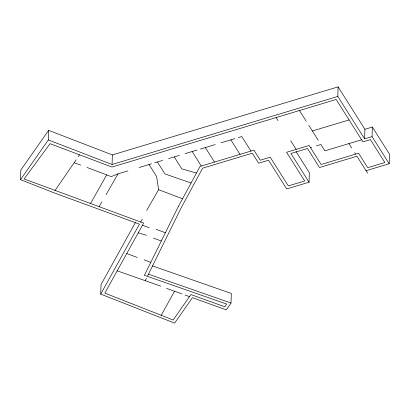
<?xml version="1.0" encoding="UTF-8"?>
<svg xmlns="http://www.w3.org/2000/svg" width="410" height="410" viewBox="0 0 410 410"><rect width="100%" height="100%" fill="white"/><g stroke="black" fill="none" stroke-linecap="round" stroke-linejoin="round"><path stroke-width="0.61" d="M152.371 265.87L231.312 293.452L231.009 303.026L226.351 309.893L192.449 297.686L174.634 323.131L100.732 294.113L139.487 224.162L53.531 192.638L20.5 179.657L20.802 170.078L48.636 130.354L112.371 154.924L338.106 86.869L364.91 129.283L364.608 138.857L372.054 136.612L372.357 127.038L364.91 129.283M20.5 179.657L48.334 139.933L48.636 130.354M100.732 294.113L101.034 284.54L135.449 222.42M338.106 86.869L337.804 96.447L112.068 164.502L112.371 154.924M147.636 275.838L181.271 207.609L202.663 168.156L252.299 153.196L258.643 163.231L268.57 160.238L286.708 188.938L309.043 182.204L309.345 172.63L295.994 151.51M366.068 170.709L389.198 163.739L389.5 154.16L372.357 127.038M145.242 280.696L146.447 278.252M140.671 222.025L142.275 219.124M161.14 315.413L174.532 291.238M90.487 203.616L106.677 174.885M99.066 206.763L101.895 201.833M106.041 194.704L117.998 173.881L127.925 170.888M146.677 210.433L158.588 189.681L156.589 176.469L149.035 164.523M78.223 156.728L79.54 154.816M54.945 190.583L76.193 159.762M117.998 173.881L111.238 176.607L86.915 167.429M139.108 167.516L151.515 163.774M154.662 162.826L162.606 160.433M168.597 158.629L179.313 155.395M185.002 153.678L197.113 150.029M200.341 149.055L215.235 144.566M220.954 142.844L234.95 138.621M238.312 137.606L241.782 136.561L250.956 151.07M312.364 130.99L349.089 119.915M310.462 147.61L311.749 147.221M316.417 145.816L320.881 144.469L324.904 150.829L361.63 139.759M196.498 173.025L181.804 168.869L174.255 156.922M138.206 232.859L146.498 235.258M191.075 183.019L164.994 173.937L157.44 161.991M148.451 274.182L231.009 303.026M117.173 270.82L160.792 286.165M74.133 162.749L80.708 165.081M166.609 288.389L181.968 293.919M185.11 295.046L189.507 296.63M156.159 229.369L165.389 232.757M142.424 225.244L149.23 227.74M153.483 238.107L161.299 241.049M126.762 253.518L137.207 257.454M158.588 189.681L182.537 198.763M48.334 139.933L112.068 164.502M144.1 259.761L150.783 262.379M372.054 136.612L389.198 163.739M337.804 96.447L364.608 138.857M348.925 143.587L351.698 147.969M354.691 152.704L355.583 154.119M367.606 173.138L356.925 156.241L319.498 167.521L307.479 148.507L290.905 153.504L309.043 182.204M299.438 110.541L306.229 121.283M308.786 125.332L318.262 140.317M276.079 117.583L278 120.617M290.69 140.697L296.184 149.383M230.881 139.851L240.05 154.36M205.308 147.559L214.476 162.068M192.152 151.526L201.32 166.035M178.196 206.773L144.407 275.32L226.653 304.056L224.813 306.772L190.942 294.58L173.163 319.979L104.827 293.114L143.613 223.101L24.098 178.945L50.035 143.684L111.976 167.054L336.164 99.466L362.973 141.88L370.414 139.636L384.877 162.514L367.708 167.69L358.565 153.217L321.138 164.502L309.119 145.483L286.58 152.279L304.717 180.979L288.348 185.914L270.21 157.214L260.283 160.208L253.939 150.173L200.085 166.409L178.196 206.773"/></g></svg>
